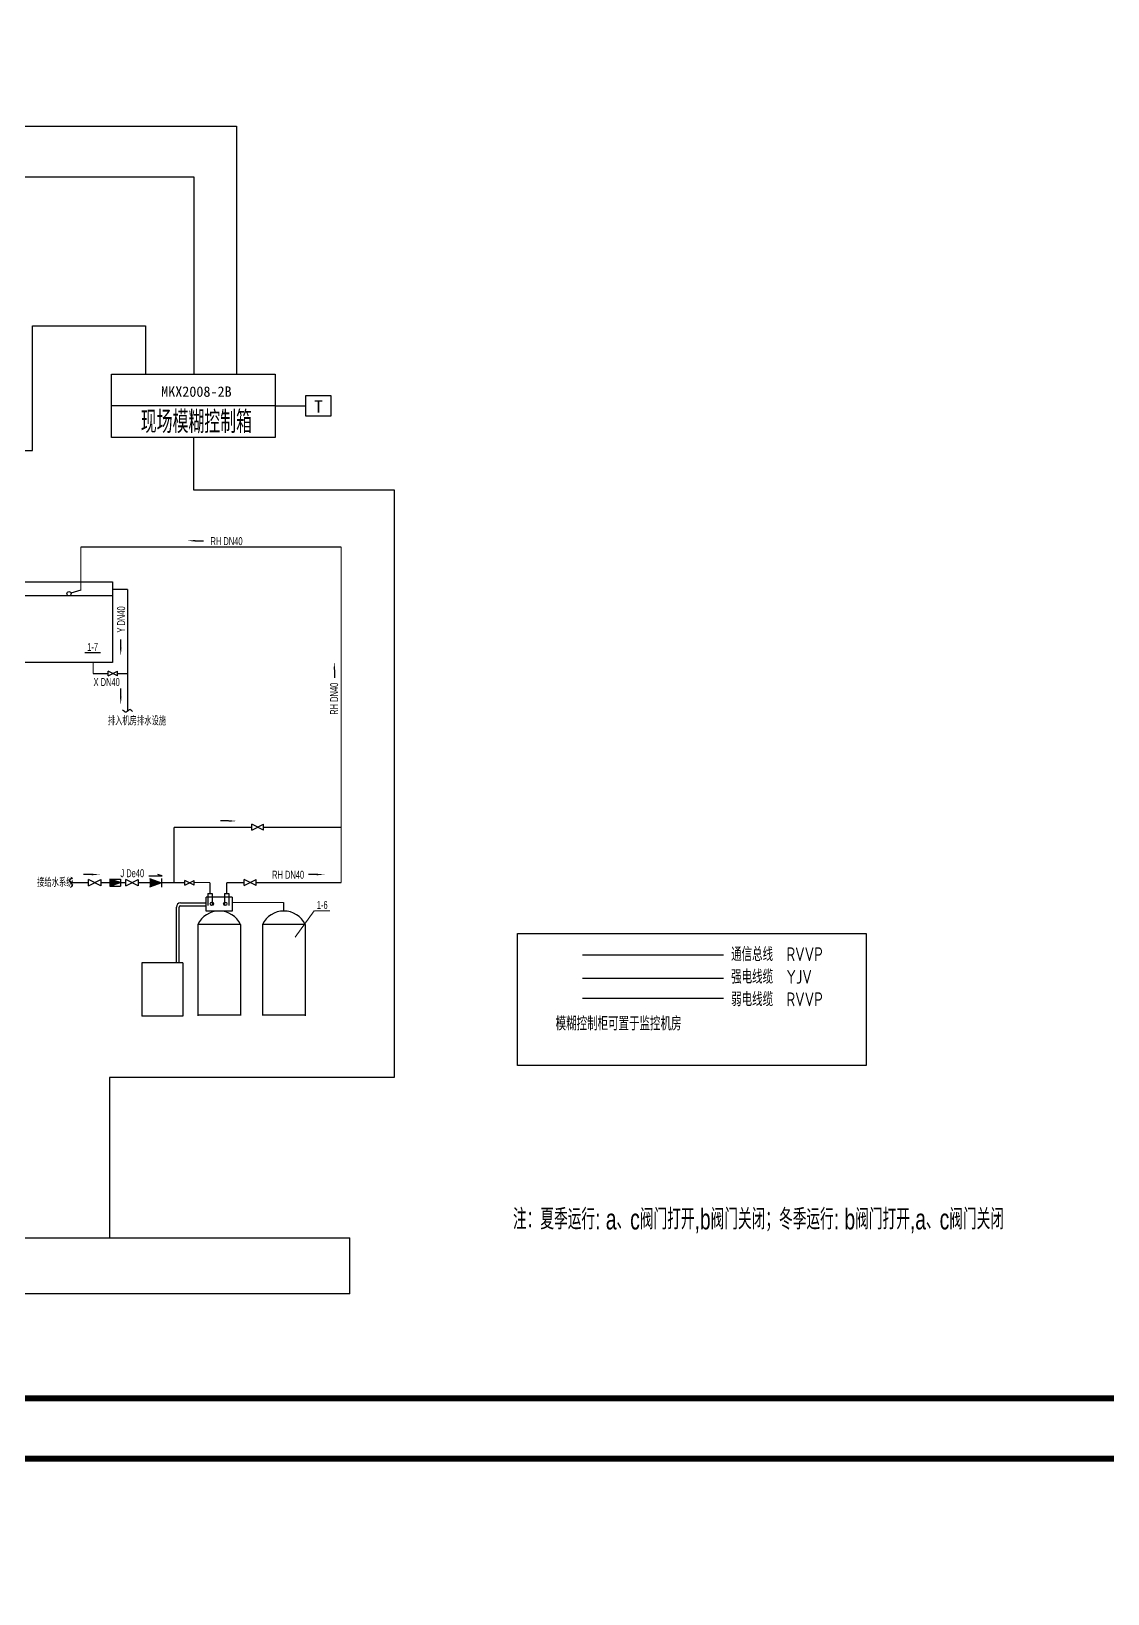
# Model space of a CAD drawing. Extents: x 2166032 to 5302137, y 581493 to 2416206.
# Drawn here: x 2347303 to 2365145, y 839673 to 865568 of the extents above; entities that cross this region are included whole.
import ezdxf
from ezdxf.enums import TextEntityAlignment as Align

# ---------------------------------------------------------------- set-up
doc = ezdxf.new("R2010")
doc.units = 0
doc.header["$LTSCALE"] = 1000
doc.header["$MEASUREMENT"] = 0
for name, color, linetype, lineweight in [('1-jf', 1, 'Continuous', 20), ('1-标注', 7, 'Continuous', 20), ('1-编号', 3, 'Continuous', 20)]:
    doc.layers.add(name, color=color, linetype=linetype, lineweight=lineweight)
for name, color, linetype in [('11', 3, 'Continuous'), ('ACS_KT_FM', 3, 'Continuous'), ('gd', 7, 'Continuous'), ('PUB_DIM', 3, 'Continuous'), ('PUB_TEXT', 7, 'Continuous'), ('PUB_TITLE', 137, 'Continuous'), ('SB', 7, 'Continuous'), ('W', 7, 'Continuous'), ('管径标注', 7, 'Continuous'), ('节能原理层', 7, 'Continuous')]:
    doc.layers.add(name, color=color, linetype=linetype)
doc.styles.get("Standard").update_dxf_attribs({"font": 'tssdeng.shx', "bigfont": 'tssdchn.shx'})
doc.styles.add('汇通华城', font='')
doc.styles.add('风管标注', font='省院左.shx', dxfattribs={"width": 0.7, "bigfont": '省院右.shx'})
doc.styles.get('汇通华城').set_extended_font_data('FangSong_GB2312')

# ---------------------------------------------------------------- blocks, each defined once
blk = doc.blocks.new('LLJ')
for p, q in [((-1.5, 0.94, 30), (1.5, 0.94, 30)), ((-1.5, -0.94, 30), (-1.5, 0.94, 30)), ((-1.5, 0.94, 30), (1.5, 0, 30)), ((1.5, 0, 30), (-1.5, -0.94, 30)), ((1.5, -0.94, 30), (1.5, 0.94, 30)), ((-1.5, -0.94, 30), (1.5, -0.94, 30))]:
    blk.add_line(p, q)
at = {"elevation": 30}
blk.add_lwpolyline([(-1.5, 0, 1.88, 0, 0), (1.5, 0, 0, 0, 0)], format="xyseb", dxfattribs=at)
at = {"width": 0.8, "flags": 1}
for tag, p in [('SX1', (-1.06, 0.06, 30)), ('SX2', (-1.13, -0.38, 30))]:
    blk.add_attdef(tag, p, '', height=0.15, dxfattribs=at)
blk = doc.blocks.new('A$C372E4BB1')
blk.add_line((0, 208), (0, 0))
at = {"layer": 'W'}
for p, q in [((0, 0), (416, 208)), ((416, 0), (0, 208)), ((416, 0), (416, 208))]:
    blk.add_line(p, q, dxfattribs=at)

msp = doc.modelspace()

# ---------------------------------------------------------------- hatches: boundary and pattern name
msp.add_hatch(color=256).paths.add_polyline_path([(2349461.8, 851454.7), (2349265.5, 851385.3), (2349265.5, 851524.2)])

# ---------------------------------------------------------------- linework, layer by layer
at = {"color": 172, "ltscale": 10}
for p, q in [((2339483.6, 863996.9), (2350707.1, 863996.9)), ((2350707.1, 863996.9), (2350707.1, 859886.2)), ((2344319.5, 863155.4), (2349997.4, 863155.4)), ((2349997.4, 863155.4), (2349997.4, 859886.2)), ((2347322, 858621.9), (2347322, 860684.3)), ((2347322, 860684.3), (2349195, 860684.3)), ((2349195, 860684.3), (2349195, 859886.2)), ((2335479.4, 858621.9), (2347322, 858621.9)), ((2358775.4, 849538.1), (2356439.3, 849538.1))]:
    msp.add_line(p, q, dxfattribs=at)
at = {"color": 2, "ltscale": 10}
for p, q in [((2349991.5, 858832.9), (2349991.5, 857970.3)), ((2349991.5, 857970.3), (2353317.8, 857970.3)), ((2353317.8, 857970.3), (2353317.8, 848226.9)), ((2353317.8, 848226.9), (2348600.5, 848226.9)), ((2348600.5, 848226.9), (2348600.5, 845568.8))]:
    msp.add_line(p, q, dxfattribs=at)
at = {"color": 7, "lineweight": 30}
msp.add_line((2348124.8, 856306.5), (2347961.3, 856256.6), dxfattribs=at)
for p, q in [((2349251, 851571.8), (2349473.2, 851571.8)), ((2349265.5, 851524.2), (2349461.8, 851454.7)), ((2349461.8, 851454.7), (2349265.5, 851385.3)), ((2349473.2, 851571.8), (2349400, 851592.6)), ((2349461.8, 851524.2), (2349461.8, 851385.1)), ((2350203.6, 850987.5), (2350203.6, 851216.3)), ((2350634.2, 851216.3), (2350203.6, 851216.3)), ((2350232.2, 851279.7), (2350301.1, 851279.7)), ((2350232.2, 851279.7), (2350232.2, 851079.2)), ((2350301.1, 851279.7), (2350301.1, 851079.2)), ((2350507.8, 851279.7), (2350576.7, 851279.7)), ((2350507.8, 851279.7), (2350507.8, 851079.2)), ((2350576.7, 851279.7), (2350576.7, 851079.2)), ((2350634.2, 851216.3), (2350634.2, 850987.5)), ((2349708.6, 850129.8), (2349708.6, 851052.6)), ((2349755.9, 850129.8), (2349755.9, 851052.6)), ((2349779.6, 851123.6), (2350203.6, 851123.6)), ((2349779.6, 851076.3), (2350203.6, 851076.3)), ((2350634.2, 850987.5), (2350203.6, 850987.5)), ((2350063.3, 850763), (2350063.3, 849248.4)), ((2350772.6, 850763), (2350063.3, 850763)), ((2350772.6, 850763), (2350772.6, 849258.4)), ((2351134.3, 850763), (2351134.3, 849258.4)), ((2351843.6, 850763), (2351134.3, 850763)), ((2351843.6, 850763), (2351843.6, 849248.4)), ((2349814.8, 850130), (2349136.4, 850130)), ((2349136.4, 850130), (2349136.4, 849246.4)), ((2349814.8, 850130), (2349814.8, 849246.4)), ((2349814.8, 849246.4), (2349136.4, 849246.4)), ((2350772.6, 849260.7), (2350063.3, 849260.7)), ((2351843.6, 849260.7), (2351134.3, 849260.7))]:
    msp.add_line(p, q)
at = {"color": 3}
for p, q in [((2326594.4, 845568.8), (2352585.9, 845568.8)), ((2352585.9, 844645.2), (2352585.9, 845568.8)), ((2352585.9, 844645.2), (2326594.4, 844645.2))]:
    msp.add_line(p, q, dxfattribs=at)
msp.add_lwpolyline([(2348635.8, 859886.2), (2351347.3, 859886.2), (2351347.3, 858832.9), (2348635.8, 858832.9)], close=True, dxfattribs=at)
msp.add_lwpolyline([(2351856.7, 859532.1), (2352271.3, 859532.1), (2352271.3, 859187), (2351856.7, 859187)], close=True)
for centre, radius in [((2604640.5, 1020101.3), 438608.5), ((2350297.1, 851106.7), 27.6), ((2350517.6, 851106.7), 27.6)]:
    msp.add_circle(centre, radius)
for centre, radius, start, end in [((2349779.6, 851052.6), 70.9, 90, 180), ((2349779.6, 851052.6), 23.6, 90, 180), ((2350417.9, 850595.2), 392.3, 25.3151, 154.6849), ((2351488.9, 850595.2), 392.3, 25.3151, 154.6849)]:
    msp.add_arc(centre, radius, start, end)
at = {"color": 7}
msp.add_ellipse((2347928.3, 856245.7), major_axis=(-0.1, 34.7), ratio=1, start_param=4.7108311, end_param=10.9940164, dxfattribs=at)
at = {"layer": '1-jf', "color": 2, "const_width": 18.9}
for points in [[(2348124.8, 856306.5), (2348124.8, 857020)], [(2348124.8, 857020), (2352441.1, 857020)], [(2352441.1, 851458.4), (2352441.1, 857020)], [(2348649.3, 856320), (2348900.7, 856320)], [(2348900.7, 856320), (2348900.7, 854299.9)], [(2348328.6, 854922.3), (2348328.6, 855107.6)], [(2348577, 854922.3), (2348328.6, 854922.3)], [(2348895.6, 854922.3), (2348731.7, 854922.3)], [(2349669.2, 851458.6), (2349669.2, 852375.8)], [(2349669.2, 852375.8), (2350956.6, 852375.8)], [(2351153.7, 852375.8), (2352441.1, 852375.8)], [(2348252, 851458.6), (2347960, 851458.6)], [(2348603.3, 851458.6), (2348456.9, 851458.6)], [(2348869.8, 851458.6), (2348783, 851458.6)], [(2349848.1, 851458.6), (2349074.7, 851458.6)], [(2350266.6, 851458.8), (2350005.8, 851458.8)], [(2350266.6, 851279.7), (2350266.6, 851458.8)], [(2350834.4, 851458.4), (2350542.3, 851458.4)], [(2350542.3, 851279.7), (2350542.3, 851458.4)], [(2352441.1, 851458.4), (2351031.4, 851458.4)], [(2351487, 851129), (2350636.2, 851129)], [(2351487, 850978.9), (2351487, 851129)]]:
    msp.add_lwpolyline(points, dxfattribs=at)
at = {"layer": '1-编号'}
msp.add_line((2351995.1, 850992.3), (2351675.4, 850553.4), dxfattribs=at)
at = {"layer": '1-编号', "const_width": 18.9}
for points in [[(2348451.9, 855268.8), (2348190.1, 855268.8)], [(2352256.9, 850992.3), (2351995.1, 850992.3)]]:
    msp.add_lwpolyline(points, dxfattribs=at)
at = {"layer": 'gd', "color": 3}
for p, q in [((2350024, 857124), (2350160.4, 857124)), ((2348786.5, 855350.4), (2348786.5, 855486.8)), ((2352326.9, 854987.5), (2352326.9, 854851.1)), ((2348786.5, 854539.9), (2348786.5, 854676.3)), ((2350574.8, 852479.8), (2350438.4, 852479.8)), ((2348306.5, 851592.9), (2348170.1, 851592.9)), ((2352033.2, 851592.7), (2351896.7, 851592.7))]:
    msp.add_line(p, q, dxfattribs=at)
for points in [[(2350024, 857124, 27.3, 0, 0), (2349887.6, 857124, 0, 0, 0)], [(2348786.5, 855350.4, 27.3, 0, 0), (2348786.5, 855214, 0, 0, 0)], [(2352326.9, 854987.5, 27.3, 0, 0), (2352326.9, 855123.9, 0, 0, 0)], [(2348786.5, 854539.9, 27.3, 0, 0), (2348786.5, 854403.5, 0, 0, 0)], [(2350574.8, 852479.8, 27.3, 0, 0), (2350711.2, 852479.8, 0, 0, 0)], [(2348306.5, 851592.9, 27.3, 0, 0), (2348442.9, 851592.9, 0, 0, 0)], [(2352033.2, 851592.7, 27.3, 0, 0), (2352169.6, 851592.7, 0, 0, 0)]]:
    msp.add_lwpolyline(points, format="xyseb", dxfattribs=at)
at = {"layer": 'PUB_DIM', "color": 3}
msp.add_line((2351347.3, 859359.5), (2348635.8, 859359.5), dxfattribs=at)
at = {"layer": 'PUB_DIM', "color": 6}
msp.add_line((2358775.4, 849870.9), (2356439.3, 849870.9), dxfattribs=at)
at = {"layer": 'PUB_TEXT'}
for points in [[(2348979, 854291.8), (2348940.5, 854325.5), (2348874.6, 854283.8), (2348818.4, 854320.7)], [(2347951.9, 851380.2), (2347985.6, 851418.8), (2347943.9, 851484.6), (2347980.8, 851540.9)]]:
    msp.add_spline(points, degree=3, dxfattribs=at)
at = {"layer": 'PUB_TITLE', "const_width": 100}
for points in [[(2313973.2, 841911), (2398073.2, 841911), (2398073.2, 901311), (2313973.2, 901311)], [(2316473.2, 842911), (2397073.2, 842911), (2397073.2, 900311), (2316473.2, 900311)]]:
    msp.add_lwpolyline(points, close=True, dxfattribs=at)
at = {"layer": 'SB'}
msp.add_line((2348649.3, 856210.9), (2346679, 856210.9), dxfattribs=at)
at = {"layer": 'SB', "lineweight": 30}
msp.add_lwpolyline([(2346679, 856445.7), (2348649.3, 856445.7), (2348649.3, 855108.2), (2346679, 855108.2)], close=True, dxfattribs=at)
at = {"layer": 'W'}
for p, q in [((2348577, 854882.9), (2348577, 854961.7)), ((2348577, 854882.9), (2348734.6, 854961.7)), ((2348734.6, 854882.9), (2348577, 854961.7)), ((2348734.6, 854882.9), (2348734.6, 854961.7)), ((2348734.6, 854882.9), (2348734.6, 854961.7)), ((2351153.7, 852326.5), (2350956.6, 852425.1)), ((2350956.6, 852326.5), (2351153.7, 852425.1)), ((2350956.6, 852326.5), (2350956.6, 852425.1)), ((2351153.7, 852326.5), (2351153.7, 852425.1)), ((2351153.7, 852326.5), (2351153.7, 852425.1)), ((2349848.1, 851417), (2349848.1, 851495.8)), ((2350005.8, 851417), (2349848.1, 851495.8)), ((2349848.1, 851417), (2350005.8, 851495.8)), ((2350005.8, 851417), (2350005.8, 851495.8)), ((2350005.8, 851417), (2350005.8, 851495.8)), ((2351031.4, 851409.2), (2350834.4, 851507.7)), ((2350834.4, 851409.2), (2351031.4, 851507.7)), ((2350834.4, 851409.2), (2350834.4, 851507.7)), ((2351031.4, 851409.2), (2351031.4, 851507.7)), ((2351031.4, 851409.2), (2351031.4, 851507.7))]:
    msp.add_line(p, q, dxfattribs=at)
at = {"layer": '管径标注', "color": 5}
msp.add_line((2351347.3, 859359.5), (2351856.7, 859359.5), dxfattribs=at)
at = {"layer": '管径标注', "color": 2}
msp.add_line((2358775.4, 850257.7), (2356439.3, 850257.7), dxfattribs=at)
at = {"layer": '节能原理层', "color": 0, "linetype": 'Continuous'}
msp.add_lwpolyline([(2355360.1, 850613), (2361139.8, 850613), (2361139.8, 848428.5), (2355360.1, 848428.5)], close=True, dxfattribs=at)

# ---------------------------------------------------------------- block references
at = {"layer": 'ACS_KT_FM', "xscale": -59.9023134089075, "yscale": 59.90231340844184, "zscale": 0.849678204375, "rotation": 180}
msp.add_blockref('LLJ', (2348693.2, 851458.6, -25.5), dxfattribs=at)
at = {"layer": 'SB', "xscale": -0.4925670749507844, "yscale": 0.4925670750671998, "zscale": 0.4925670750000003}
for p in [(2348456.9, 851407.4), (2349074.7, 851407.4)]:
    msp.add_blockref('A$C372E4BB1', p, dxfattribs=at)

# ---------------------------------------------------------------- texts
at = {"color": 3, "style": '汇通华城'}
msp.add_text('MKX2008-2B', height=171.6, dxfattribs=at).set_placement((2350040.2, 859594.4), align=Align.MIDDLE)
at = {"style": '汇通华城'}
msp.add_text('T', height=206.2, dxfattribs=at).set_placement((2352063.1, 859349), align=Align.MIDDLE)
at = {"layer": '1-标注', "style": '风管标注', "width": 0.7}
for s, height, p in [('RH DN40', 132.61, (2350274.5, 857051.5)), ('X DN40', 132.61, (2348335.9, 854716.4)), ('排入机房排水设施', 132.61, (2348572.8, 854067.1)), ('接给水系统', 132.61, (2347400.2, 851389.6)), ('J De40', 132.61, (2348781.1, 851547.9)), ('RH DN40', 132.61, (2351294.8, 851522.5)), ('注：夏季运行: a、c阀门打开,b阀门关闭；冬季运行: b阀门打开,a、c阀门关闭', 341.008, (2355287.7, 845710.6))]:
    msp.add_text(s, height=height, dxfattribs=at).set_placement(p)
for s, p in [('Y DN40', (2348859.5, 855602.5)), ('RH DN40', (2352389.3, 854240.3))]:
    msp.add_text(s, height=132.61, rotation=90, dxfattribs=at).set_placement(p)
at = {"layer": '1-编号', "style": '风管标注', "width": 0.7}
for s, p in [('1-7', (2348320.4, 855364.7)), ('1-6', (2352125.4, 851088.2))]:
    msp.add_text(s, height=132.61, dxfattribs=at).set_placement(p, align=Align.MIDDLE_CENTER)
at = {"layer": '11', "width": 0.75}
msp.add_text('现场模糊控制箱', height=369.6, dxfattribs=at).set_placement((2350040.2, 859110.6), align=Align.MIDDLE)
at = {"layer": '节能原理层', "color": 0, "linetype": 'Continuous', "width": 0.8}
for s, p in [('通信总线  RVVP', (2358902.6, 850156.7)), ('强电线缆  YJV', (2358902.6, 849783.4)), ('弱电线缆  RVVP', (2358902.6, 849410.1)), ('模糊控制柜可置于监控机房', (2355994, 849008.1))]:
    msp.add_text(s, height=228.8, dxfattribs=at).set_placement(p)

doc.saveas('drawing.dxf')
